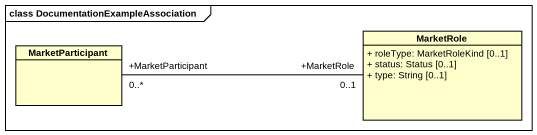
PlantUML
@startuml
mainframe class DocumentationExampleAssociation
hide circle
hide empty members
skinparam classAttributeIconSize 0
class MarketParticipant
class MarketRole {
  + roleType: MarketRoleKind [0..1]
  + status: Status [0..1]
  + type: String [0..1]
}
MarketRole "+MarketRole\n0..1" -left- "+MarketParticipant\n0..*" MarketParticipant
@enduml
